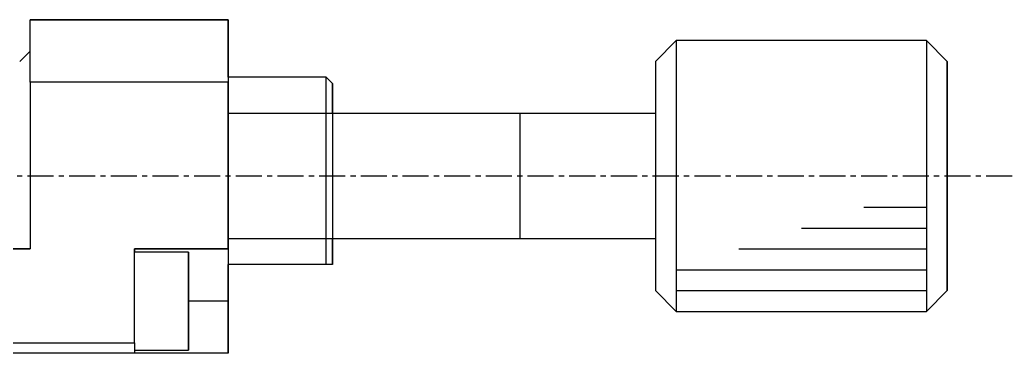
# Model space of a CAD drawing. Extents: x 67 to 344, y 71 to 375.
# Drawn here: x 153.15 to 200.76, y 98.58 to 114.58 of the extents above; entities that cross this region are included whole.
import ezdxf

# ---------------------------------------------------------------- set-up
doc = ezdxf.new("R2010")
doc.units = 0
doc.linetypes.add('CENTER', pattern=[2, 1.25, -0.25, 0.25, -0.25])
doc.layers.get('0').update_dxf_attribs({"linetype": 'CONTINUOUS'})

msp = doc.modelspace()

# ---------------------------------------------------------------- linework, layer by layer
at = {"color": 7, "linetype": 'CONTINUOUS'}
for p, q in [((153.646, 114.578), (163.146, 114.578)), ((163.146, 114.578), (153.646, 114.578)), ((153.646, 111.578), (153.646, 114.578)), ((153.646, 114.578), (153.646, 114.578)), ((163.146, 114.578), (163.146, 111.578)), ((163.146, 114.578), (163.146, 114.578)), ((163.146, 111.828), (163.146, 114.578)), ((184.646, 113.578), (183.646, 112.578)), ((196.646, 113.578), (184.646, 113.578)), ((197.646, 112.578), (196.646, 113.578)), ((153.646, 113.077), (153.146, 112.578)), ((163.146, 111.578), (153.646, 111.578)), ((153.646, 111.578), (153.646, 103.578)), ((167.846, 111.828), (163.146, 111.828)), ((163.146, 111.828), (163.146, 102.828)), ((163.146, 103.578), (163.146, 111.578)), ((167.846, 102.828), (167.846, 111.828)), ((168.146, 111.528), (167.846, 111.828)), ((168.146, 111.528), (168.146, 102.828)), ((168.146, 110.078), (168.146, 111.528)), ((177.151, 110.078), (163.146, 110.078)), ((183.646, 110.078), (177.141, 110.078)), ((163.146, 104.078), (177.151, 104.078)), ((168.146, 102.828), (168.146, 104.078)), ((177.141, 104.078), (183.646, 104.078)), ((153.646, 103.578), (142.646, 103.578)), ((142.646, 103.578), (153.646, 103.578)), ((158.646, 99.078), (158.646, 103.578)), ((163.146, 103.578), (158.646, 103.578)), ((158.646, 103.578), (163.146, 103.578)), ((158.646, 103.578), (158.646, 103.428)), ((161.246, 103.428), (158.646, 103.428)), ((161.246, 98.728), (161.246, 103.428)), ((161.246, 103.428), (161.246, 101.078)), ((163.146, 103.578), (163.146, 101.078)), ((163.146, 101.078), (163.146, 102.828)), ((167.846, 102.828), (163.146, 102.828)), ((163.146, 102.828), (163.146, 102.328)), ((163.146, 102.328), (163.146, 102.828)), ((168.146, 102.828), (167.846, 102.828)), ((161.246, 102.348), (161.246, 101.713)), ((161.246, 101.713), (161.246, 102.348)), ((161.246, 101.713), (161.246, 100.442)), ((161.246, 100.442), (161.246, 101.713)), ((183.646, 101.578), (184.646, 100.578)), ((196.646, 100.578), (197.646, 101.578)), ((161.246, 101.078), (161.246, 98.728)), ((163.146, 101.078), (163.146, 98.578)), ((163.146, 98.578), (163.146, 101.078)), ((184.646, 100.578), (196.646, 100.578)), ((161.246, 100.442), (161.246, 99.807)), ((161.246, 99.807), (161.246, 100.442)), ((143.544, 99.078), (158.646, 99.078)), ((158.646, 99.078), (158.646, 98.578)), ((158.646, 98.578), (142.646, 98.578)), ((158.646, 98.728), (161.246, 98.728)), ((158.646, 98.728), (158.646, 98.578)), ((163.146, 98.578), (158.646, 98.578)), ((163.146, 98.578), (163.146, 98.578))]:
    msp.add_line(p, q, dxfattribs=at)
at = {"color": 3, "linetype": 'CONTINUOUS'}
for p, q in [((177.146, 107.05), (177.146, 110.078)), ((177.146, 104.078), (177.146, 107.05)), ((193.646, 105.578), (196.646, 105.578)), ((190.646, 104.578), (196.646, 104.578)), ((187.646, 103.578), (196.646, 103.578)), ((184.646, 102.578), (196.646, 102.578)), ((184.646, 101.578), (196.646, 101.578)), ((163.146, 101.078), (161.246, 101.078))]:
    msp.add_line(p, q, dxfattribs=at)
at = {"color": 1, "linetype": 'CENTER'}
msp.add_line((200.761, 107.078), (141.646, 107.078), dxfattribs=at)
at = {"color": 7, "linetype": 'CONTINUOUS'}
for points in [[(184.646, 113.578, 0), (184.646, 113.577, 0), (184.646, 113.576, 0), (184.646, 113.573, 0), (184.646, 113.57, 0), (184.646, 113.565, 0), (184.646, 113.56, 0), (184.646, 113.553, 0), (184.646, 113.546, 0), (184.646, 113.538, 0), (184.646, 113.528, 0), (184.646, 113.518, 0), (184.646, 113.506, 0), (184.646, 113.494, 0), (184.646, 113.481, 0), (184.646, 113.467, 0), (184.646, 113.451, 0), (184.646, 113.435, 0), (184.646, 113.418, 0), (184.646, 113.4, 0), (184.646, 113.381, 0), (184.646, 113.36, 0), (184.646, 113.339, 0), (184.646, 113.317, 0), (184.646, 113.294, 0), (184.646, 113.271, 0), (184.646, 113.246, 0), (184.646, 113.22, 0), (184.646, 113.193, 0), (184.646, 113.166, 0), (184.646, 113.137, 0), (184.646, 113.108, 0), (184.646, 113.077, 0), (184.646, 113.046, 0), (184.646, 113.014, 0), (184.646, 112.98, 0), (184.646, 112.946, 0), (184.646, 112.911, 0), (184.646, 112.876, 0), (184.646, 112.839, 0), (184.646, 112.801, 0), (184.646, 112.763, 0), (184.646, 112.724, 0), (184.646, 112.683, 0), (184.646, 112.642, 0), (184.646, 112.601, 0), (184.646, 112.558, 0), (184.646, 112.514, 0), (184.646, 112.47, 0), (184.646, 112.425, 0), (184.646, 112.379, 0), (184.646, 112.332, 0), (184.646, 112.284, 0), (184.646, 112.236, 0), (184.646, 112.187, 0), (184.646, 112.137, 0), (184.646, 112.086, 0), (184.646, 112.034, 0), (184.646, 111.982, 0), (184.646, 111.929, 0), (184.646, 111.875, 0), (184.646, 111.821, 0), (184.646, 111.765, 0), (184.646, 111.71, 0), (184.646, 111.653, 0), (184.646, 111.596, 0), (184.646, 111.538, 0), (184.646, 111.479, 0), (184.646, 111.419, 0), (184.646, 111.359, 0), (184.646, 111.299, 0), (184.646, 111.237, 0), (184.646, 111.175, 0), (184.646, 111.113, 0), (184.646, 111.05, 0), (184.646, 110.986, 0), (184.646, 110.921, 0), (184.646, 110.857, 0), (184.646, 110.791, 0), (184.646, 110.725, 0), (184.646, 110.658, 0), (184.646, 110.591, 0), (184.646, 110.523, 0), (184.646, 110.455, 0), (184.646, 110.386, 0), (184.646, 110.317, 0), (184.646, 110.247, 0), (184.646, 110.177, 0), (184.646, 110.106, 0), (184.646, 110.035, 0), (184.646, 109.963, 0), (184.646, 109.891, 0), (184.646, 109.818, 0), (184.646, 109.745, 0), (184.646, 109.672, 0), (184.646, 109.598, 0), (184.646, 109.524, 0), (184.646, 109.45, 0), (184.646, 109.375, 0), (184.646, 109.3, 0), (184.646, 109.224, 0), (184.646, 109.148, 0), (184.646, 109.072, 0), (184.646, 108.995, 0), (184.646, 108.919, 0), (184.646, 108.842, 0), (184.646, 108.764, 0), (184.646, 108.687, 0), (184.646, 108.609, 0), (184.646, 108.531, 0), (184.646, 108.452, 0), (184.646, 108.374, 0), (184.646, 108.295, 0), (184.646, 108.216, 0), (184.646, 108.137, 0), (184.646, 108.058, 0), (184.646, 107.979, 0), (184.646, 107.899, 0), (184.646, 107.819, 0), (184.646, 107.74, 0), (184.646, 107.66, 0), (184.646, 107.58, 0), (184.646, 107.5, 0), (184.646, 107.42, 0), (184.646, 107.34, 0), (184.646, 107.259, 0), (184.646, 107.179, 0), (184.646, 107.099, 0), (184.646, 107.019, 0)], [(196.646, 113.578, 0), (196.646, 113.576, 0), (196.646, 113.57, 0), (196.646, 113.56, 0), (196.646, 113.546, 0), (196.646, 113.529, 0), (196.646, 113.507, 0), (196.646, 113.482, 0), (196.646, 113.453, 0), (196.646, 113.42, 0), (196.646, 113.383, 0), (196.646, 113.342, 0), (196.646, 113.298, 0), (196.646, 113.25, 0), (196.646, 113.198, 0), (196.646, 113.142, 0), (196.646, 113.083, 0), (196.646, 113.02, 0), (196.646, 112.954, 0), (196.646, 112.884, 0), (196.646, 112.81, 0), (196.646, 112.733, 0), (196.646, 112.653, 0), (196.646, 112.569, 0), (196.646, 112.482, 0), (196.646, 112.392, 0), (196.646, 112.298, 0), (196.646, 112.202, 0), (196.646, 112.102, 0), (196.646, 111.999, 0), (196.646, 111.894, 0), (196.646, 111.785, 0), (196.646, 111.674, 0), (196.646, 111.56, 0), (196.646, 111.443, 0), (196.646, 111.323, 0), (196.646, 111.201, 0), (196.646, 111.077, 0), (196.646, 110.95, 0), (196.646, 110.82, 0), (196.646, 110.689, 0), (196.646, 110.555, 0), (196.646, 110.419, 0), (196.646, 110.281, 0), (196.646, 110.142, 0), (196.646, 110, 0), (196.646, 109.857, 0), (196.646, 109.712, 0), (196.646, 109.565, 0), (196.646, 109.417, 0), (196.646, 109.267, 0), (196.646, 109.117, 0), (196.646, 108.964, 0), (196.646, 108.811, 0), (196.646, 108.657, 0), (196.646, 108.502, 0), (196.646, 108.346, 0), (196.646, 108.189, 0), (196.646, 108.031, 0), (196.646, 107.873, 0), (196.646, 107.715, 0), (196.646, 107.556, 0), (196.646, 107.397, 0), (196.646, 107.237, 0), (196.646, 107.078, 0), (196.646, 106.918, 0), (196.646, 106.759, 0), (196.646, 106.599, 0), (196.646, 106.44, 0), (196.646, 106.282, 0), (196.646, 106.124, 0), (196.646, 105.966, 0), (196.646, 105.809, 0), (196.646, 105.653, 0), (196.646, 105.498, 0), (196.646, 105.344, 0), (196.646, 105.191, 0), (196.646, 105.039, 0), (196.646, 104.888, 0), (196.646, 104.738, 0), (196.646, 104.59, 0), (196.646, 104.443, 0), (196.646, 104.298, 0), (196.646, 104.155, 0), (196.646, 104.013, 0), (196.646, 103.874, 0), (196.646, 103.736, 0), (196.646, 103.6, 0), (196.646, 103.466, 0), (196.646, 103.335, 0), (196.646, 103.205, 0), (196.646, 103.079, 0), (196.646, 102.954, 0), (196.646, 102.832, 0), (196.646, 102.712, 0), (196.646, 102.596, 0), (196.646, 102.481, 0), (196.646, 102.37, 0), (196.646, 102.261, 0), (196.646, 102.156, 0), (196.646, 102.053, 0), (196.646, 101.953, 0), (196.646, 101.857, 0), (196.646, 101.763, 0), (196.646, 101.673, 0), (196.646, 101.586, 0), (196.646, 101.502, 0), (196.646, 101.422, 0), (196.646, 101.345, 0), (196.646, 101.272, 0), (196.646, 101.202, 0), (196.646, 101.135, 0), (196.646, 101.072, 0), (196.646, 101.013, 0), (196.646, 100.958, 0), (196.646, 100.906, 0), (196.646, 100.857, 0), (196.646, 100.813, 0), (196.646, 100.772, 0), (196.646, 100.735, 0), (196.646, 100.702, 0), (196.646, 100.673, 0), (196.646, 100.648, 0), (196.646, 100.626, 0), (196.646, 100.609, 0), (196.646, 100.595, 0), (196.646, 100.585, 0), (196.646, 100.58, 0), (196.646, 100.578, 0)], [(183.646, 112.578, 0), (183.646, 112.577, 0), (183.646, 112.576, 0), (183.646, 112.574, 0), (183.646, 112.571, 0), (183.646, 112.567, 0), (183.646, 112.563, 0), (183.646, 112.557, 0), (183.646, 112.551, 0), (183.646, 112.544, 0), (183.646, 112.536, 0), (183.646, 112.527, 0), (183.646, 112.517, 0), (183.646, 112.507, 0), (183.646, 112.496, 0), (183.646, 112.484, 0), (183.646, 112.471, 0), (183.646, 112.457, 0), (183.646, 112.442, 0), (183.646, 112.427, 0), (183.646, 112.411, 0), (183.646, 112.394, 0), (183.646, 112.376, 0), (183.646, 112.357, 0), (183.646, 112.338, 0), (183.646, 112.318, 0), (183.646, 112.297, 0), (183.646, 112.275, 0), (183.646, 112.252, 0), (183.646, 112.229, 0), (183.646, 112.205, 0), (183.646, 112.18, 0), (183.646, 112.154, 0), (183.646, 112.128, 0), (183.646, 112.1, 0), (183.646, 112.072, 0), (183.646, 112.043, 0), (183.646, 112.014, 0), (183.646, 111.984, 0), (183.646, 111.953, 0), (183.646, 111.921, 0), (183.646, 111.888, 0), (183.646, 111.855, 0), (183.646, 111.821, 0), (183.646, 111.786, 0), (183.646, 111.751, 0), (183.646, 111.715, 0), (183.646, 111.678, 0), (183.646, 111.64, 0), (183.646, 111.602, 0), (183.646, 111.563, 0), (183.646, 111.523, 0), (183.646, 111.483, 0), (183.646, 111.442, 0), (183.646, 111.4, 0), (183.646, 111.358, 0), (183.646, 111.315, 0), (183.646, 111.272, 0), (183.646, 111.227, 0), (183.646, 111.183, 0), (183.646, 111.137, 0), (183.646, 111.091, 0), (183.646, 111.044, 0), (183.646, 110.997, 0), (183.646, 110.949, 0), (183.646, 110.9, 0), (183.646, 110.851, 0), (183.646, 110.802, 0), (183.646, 110.751, 0), (183.646, 110.701, 0), (183.646, 110.649, 0), (183.646, 110.597, 0), (183.646, 110.545, 0), (183.646, 110.492, 0), (183.646, 110.439, 0), (183.646, 110.385, 0), (183.646, 110.33, 0), (183.646, 110.275, 0), (183.646, 110.22, 0), (183.646, 110.164, 0), (183.646, 110.107, 0), (183.646, 110.05, 0), (183.646, 109.993, 0), (183.646, 109.935, 0), (183.646, 109.877, 0), (183.646, 109.818, 0), (183.646, 109.759, 0), (183.646, 109.7, 0), (183.646, 109.64, 0), (183.646, 109.58, 0), (183.646, 109.519, 0), (183.646, 109.458, 0), (183.646, 109.397, 0), (183.646, 109.335, 0), (183.646, 109.273, 0), (183.646, 109.21, 0), (183.646, 109.148, 0), (183.646, 109.085, 0), (183.646, 109.021, 0), (183.646, 108.958, 0), (183.646, 108.894, 0), (183.646, 108.83, 0), (183.646, 108.765, 0), (183.646, 108.7, 0), (183.646, 108.635, 0), (183.646, 108.57, 0), (183.646, 108.505, 0), (183.646, 108.439, 0), (183.646, 108.373, 0), (183.646, 108.307, 0), (183.646, 108.241, 0), (183.646, 108.174, 0), (183.646, 108.108, 0), (183.646, 108.041, 0), (183.646, 107.974, 0), (183.646, 107.907, 0), (183.646, 107.84, 0), (183.646, 107.773, 0), (183.646, 107.705, 0), (183.646, 107.638, 0), (183.646, 107.57, 0), (183.646, 107.503, 0), (183.646, 107.435, 0), (183.646, 107.367, 0), (183.646, 107.299, 0), (183.646, 107.231, 0), (183.646, 107.164, 0), (183.646, 107.096, 0), (183.646, 107.028, 0)], [(197.646, 112.578, 0), (197.646, 112.576, 0), (197.646, 112.571, 0), (197.646, 112.563, 0), (197.646, 112.551, 0), (197.646, 112.536, 0), (197.646, 112.518, 0), (197.646, 112.497, 0), (197.646, 112.472, 0), (197.646, 112.444, 0), (197.646, 112.413, 0), (197.646, 112.378, 0), (197.646, 112.341, 0), (197.646, 112.3, 0), (197.646, 112.256, 0), (197.646, 112.209, 0), (197.646, 112.159, 0), (197.646, 112.106, 0), (197.646, 112.05, 0), (197.646, 111.99, 0), (197.646, 111.928, 0), (197.646, 111.863, 0), (197.646, 111.795, 0), (197.646, 111.724, 0), (197.646, 111.651, 0), (197.646, 111.574, 0), (197.646, 111.495, 0), (197.646, 111.414, 0), (197.646, 111.329, 0), (197.646, 111.242, 0), (197.646, 111.153, 0), (197.646, 111.061, 0), (197.646, 110.967, 0), (197.646, 110.87, 0), (197.646, 110.771, 0), (197.646, 110.67, 0), (197.646, 110.567, 0), (197.646, 110.461, 0), (197.646, 110.354, 0), (197.646, 110.245, 0), (197.646, 110.133, 0), (197.646, 110.02, 0), (197.646, 109.905, 0), (197.646, 109.789, 0), (197.646, 109.67, 0), (197.646, 109.55, 0), (197.646, 109.429, 0), (197.646, 109.306, 0), (197.646, 109.182, 0), (197.646, 109.057, 0), (197.646, 108.931, 0), (197.646, 108.803, 0), (197.646, 108.674, 0), (197.646, 108.545, 0), (197.646, 108.414, 0), (197.646, 108.283, 0), (197.646, 108.151, 0), (197.646, 108.018, 0), (197.646, 107.885, 0), (197.646, 107.751, 0), (197.646, 107.617, 0), (197.646, 107.482, 0), (197.646, 107.347, 0), (197.646, 107.213, 0), (197.646, 107.078, 0), (197.646, 106.943, 0), (197.646, 106.808, 0), (197.646, 106.673, 0), (197.646, 106.538, 0), (197.646, 106.404, 0), (197.646, 106.271, 0), (197.646, 106.137, 0), (197.646, 106.005, 0), (197.646, 105.873, 0), (197.646, 105.741, 0), (197.646, 105.611, 0), (197.646, 105.481, 0), (197.646, 105.352, 0), (197.646, 105.225, 0), (197.646, 105.098, 0), (197.646, 104.973, 0), (197.646, 104.849, 0), (197.646, 104.726, 0), (197.646, 104.605, 0), (197.646, 104.485, 0), (197.646, 104.367, 0), (197.646, 104.25, 0), (197.646, 104.135, 0), (197.646, 104.022, 0), (197.646, 103.911, 0), (197.646, 103.801, 0), (197.646, 103.694, 0), (197.646, 103.588, 0), (197.646, 103.485, 0), (197.646, 103.384, 0), (197.646, 103.285, 0), (197.646, 103.188, 0), (197.646, 103.094, 0), (197.646, 103.002, 0), (197.646, 102.913, 0), (197.646, 102.826, 0), (197.646, 102.742, 0), (197.646, 102.66, 0), (197.646, 102.581, 0), (197.646, 102.504, 0), (197.646, 102.431, 0), (197.646, 102.36, 0), (197.646, 102.292, 0), (197.646, 102.227, 0), (197.646, 102.165, 0), (197.646, 102.106, 0), (197.646, 102.049, 0), (197.646, 101.996, 0), (197.646, 101.946, 0), (197.646, 101.899, 0), (197.646, 101.855, 0), (197.646, 101.814, 0), (197.646, 101.777, 0), (197.646, 101.742, 0), (197.646, 101.711, 0), (197.646, 101.683, 0), (197.646, 101.659, 0), (197.646, 101.637, 0), (197.646, 101.619, 0), (197.646, 101.604, 0), (197.646, 101.592, 0), (197.646, 101.584, 0), (197.646, 101.579, 0), (197.646, 101.578, 0)], [(197.646, 107.127, 0), (197.646, 107.194, 0), (197.646, 107.262, 0), (197.646, 107.329, 0), (197.646, 107.396, 0), (197.646, 107.463, 0), (197.646, 107.53, 0), (197.646, 107.596, 0), (197.646, 107.663, 0), (197.646, 107.73, 0), (197.646, 107.796, 0), (197.646, 107.863, 0), (197.646, 107.929, 0), (197.646, 107.995, 0), (197.646, 108.062, 0), (197.646, 108.127, 0), (197.646, 108.193, 0), (197.646, 108.259, 0), (197.646, 108.324, 0), (197.646, 108.39, 0), (197.646, 108.455, 0), (197.646, 108.52, 0), (197.646, 108.584, 0), (197.646, 108.649, 0), (197.646, 108.713, 0), (197.646, 108.777, 0), (197.646, 108.84, 0), (197.646, 108.904, 0), (197.646, 108.967, 0), (197.646, 109.03, 0), (197.646, 109.093, 0), (197.646, 109.155, 0), (197.646, 109.217, 0), (197.646, 109.278, 0), (197.646, 109.34, 0), (197.646, 109.401, 0), (197.646, 109.461, 0), (197.646, 109.522, 0), (197.646, 109.582, 0), (197.646, 109.641, 0), (197.646, 109.7, 0), (197.646, 109.759, 0), (197.646, 109.818, 0), (197.646, 109.876, 0), (197.646, 109.933, 0), (197.646, 109.99, 0), (197.646, 110.047, 0), (197.646, 110.103, 0), (197.646, 110.159, 0), (197.646, 110.214, 0), (197.646, 110.269, 0), (197.646, 110.324, 0), (197.646, 110.378, 0), (197.646, 110.431, 0), (197.646, 110.484, 0), (197.646, 110.536, 0), (197.646, 110.588, 0), (197.646, 110.64, 0), (197.646, 110.691, 0), (197.646, 110.741, 0), (197.646, 110.791, 0), (197.646, 110.84, 0), (197.646, 110.889, 0), (197.646, 110.937, 0), (197.646, 110.984, 0), (197.646, 111.031, 0), (197.646, 111.078, 0), (197.646, 111.123, 0), (197.646, 111.168, 0), (197.646, 111.213, 0), (197.646, 111.257, 0), (197.646, 111.3, 0), (197.646, 111.343, 0), (197.646, 111.385, 0), (197.646, 111.426, 0), (197.646, 111.467, 0), (197.646, 111.507, 0), (197.646, 111.547, 0), (197.646, 111.585, 0), (197.646, 111.624, 0), (197.646, 111.661, 0), (197.646, 111.698, 0), (197.646, 111.734, 0), (197.646, 111.769, 0), (197.646, 111.804, 0), (197.646, 111.838, 0), (197.646, 111.871, 0), (197.646, 111.904, 0), (197.646, 111.935, 0), (197.646, 111.967, 0), (197.646, 111.997, 0), (197.646, 112.027, 0), (197.646, 112.055, 0), (197.646, 112.084, 0), (197.646, 112.111, 0), (197.646, 112.138, 0), (197.646, 112.164, 0), (197.646, 112.189, 0), (197.646, 112.213, 0), (197.646, 112.237, 0), (197.646, 112.26, 0), (197.646, 112.282, 0), (197.646, 112.303, 0), (197.646, 112.324, 0), (197.646, 112.343, 0), (197.646, 112.362, 0), (197.646, 112.381, 0), (197.646, 112.398, 0), (197.646, 112.415, 0), (197.646, 112.43, 0), (197.646, 112.445, 0), (197.646, 112.46, 0), (197.646, 112.473, 0), (197.646, 112.486, 0), (197.646, 112.498, 0), (197.646, 112.509, 0), (197.646, 112.519, 0), (197.646, 112.528, 0), (197.646, 112.537, 0), (197.646, 112.544, 0), (197.646, 112.551, 0), (197.646, 112.558, 0), (197.646, 112.563, 0), (197.646, 112.567, 0), (197.646, 112.571, 0), (197.646, 112.574, 0), (197.646, 112.576, 0), (197.646, 112.577, 0), (197.646, 112.578, 0)], [(183.646, 107.028, 0), (183.646, 106.961, 0), (183.646, 106.894, 0), (183.646, 106.827, 0), (183.646, 106.76, 0), (183.646, 106.693, 0), (183.646, 106.626, 0), (183.646, 106.559, 0), (183.646, 106.492, 0), (183.646, 106.425, 0), (183.646, 106.359, 0), (183.646, 106.292, 0), (183.646, 106.226, 0), (183.646, 106.16, 0), (183.646, 106.094, 0), (183.646, 106.028, 0), (183.646, 105.962, 0), (183.646, 105.896, 0), (183.646, 105.831, 0), (183.646, 105.766, 0), (183.646, 105.7, 0), (183.646, 105.636, 0), (183.646, 105.571, 0), (183.646, 105.507, 0), (183.646, 105.442, 0), (183.646, 105.378, 0), (183.646, 105.315, 0), (183.646, 105.251, 0), (183.646, 105.188, 0), (183.646, 105.125, 0), (183.646, 105.063, 0), (183.646, 105, 0), (183.646, 104.938, 0), (183.646, 104.877, 0), (183.646, 104.815, 0), (183.646, 104.754, 0), (183.646, 104.694, 0), (183.646, 104.633, 0), (183.646, 104.574, 0), (183.646, 104.514, 0), (183.646, 104.455, 0), (183.646, 104.396, 0), (183.646, 104.338, 0), (183.646, 104.28, 0), (183.646, 104.222, 0), (183.646, 104.165, 0), (183.646, 104.108, 0), (183.646, 104.052, 0), (183.646, 103.996, 0), (183.646, 103.941, 0), (183.646, 103.886, 0), (183.646, 103.831, 0), (183.646, 103.778, 0), (183.646, 103.724, 0), (183.646, 103.671, 0), (183.646, 103.619, 0), (183.646, 103.567, 0), (183.646, 103.515, 0), (183.646, 103.465, 0), (183.646, 103.414, 0), (183.646, 103.364, 0), (183.646, 103.315, 0), (183.646, 103.267, 0), (183.646, 103.218, 0), (183.646, 103.171, 0), (183.646, 103.124, 0), (183.646, 103.078, 0), (183.646, 103.032, 0), (183.646, 102.987, 0), (183.646, 102.942, 0), (183.646, 102.898, 0), (183.646, 102.855, 0), (183.646, 102.812, 0), (183.646, 102.77, 0), (183.646, 102.729, 0), (183.646, 102.688, 0), (183.646, 102.648, 0), (183.646, 102.609, 0), (183.646, 102.57, 0), (183.646, 102.532, 0), (183.646, 102.494, 0), (183.646, 102.457, 0), (183.646, 102.421, 0), (183.646, 102.386, 0), (183.646, 102.351, 0), (183.646, 102.317, 0), (183.646, 102.284, 0), (183.646, 102.252, 0), (183.646, 102.22, 0), (183.646, 102.189, 0), (183.646, 102.158, 0), (183.646, 102.129, 0), (183.646, 102.1, 0), (183.646, 102.072, 0), (183.646, 102.044, 0), (183.646, 102.017, 0), (183.646, 101.992, 0), (183.646, 101.966, 0), (183.646, 101.942, 0), (183.646, 101.918, 0), (183.646, 101.895, 0), (183.646, 101.873, 0), (183.646, 101.852, 0), (183.646, 101.831, 0), (183.646, 101.812, 0), (183.646, 101.793, 0), (183.646, 101.775, 0), (183.646, 101.757, 0), (183.646, 101.741, 0), (183.646, 101.725, 0), (183.646, 101.71, 0), (183.646, 101.695, 0), (183.646, 101.682, 0), (183.646, 101.669, 0), (183.646, 101.658, 0), (183.646, 101.647, 0), (183.646, 101.636, 0), (183.646, 101.627, 0), (183.646, 101.618, 0), (183.646, 101.611, 0), (183.646, 101.604, 0), (183.646, 101.598, 0), (183.646, 101.592, 0), (183.646, 101.588, 0), (183.646, 101.584, 0), (183.646, 101.581, 0), (183.646, 101.579, 0), (183.646, 101.578, 0), (183.646, 101.578, 0)], [(184.646, 107.019, 0), (184.646, 106.939, 0), (184.646, 106.86, 0), (184.646, 106.781, 0), (184.646, 106.702, 0), (184.646, 106.623, 0), (184.646, 106.543, 0), (184.646, 106.464, 0), (184.646, 106.386, 0), (184.646, 106.307, 0), (184.646, 106.228, 0), (184.646, 106.15, 0), (184.646, 106.071, 0), (184.646, 105.993, 0), (184.646, 105.915, 0), (184.646, 105.837, 0), (184.646, 105.759, 0), (184.646, 105.681, 0), (184.646, 105.604, 0), (184.646, 105.527, 0), (184.646, 105.45, 0), (184.646, 105.373, 0), (184.646, 105.297, 0), (184.646, 105.221, 0), (184.646, 105.145, 0), (184.646, 105.069, 0), (184.646, 104.994, 0), (184.646, 104.919, 0), (184.646, 104.845, 0), (184.646, 104.77, 0), (184.646, 104.696, 0), (184.646, 104.623, 0), (184.646, 104.549, 0), (184.646, 104.477, 0), (184.646, 104.404, 0), (184.646, 104.332, 0), (184.646, 104.26, 0), (184.646, 104.189, 0), (184.646, 104.118, 0), (184.646, 104.048, 0), (184.646, 103.978, 0), (184.646, 103.908, 0), (184.646, 103.839, 0), (184.646, 103.771, 0), (184.646, 103.703, 0), (184.646, 103.635, 0), (184.646, 103.568, 0), (184.646, 103.502, 0), (184.646, 103.436, 0), (184.646, 103.37, 0), (184.646, 103.306, 0), (184.646, 103.241, 0), (184.646, 103.178, 0), (184.646, 103.114, 0), (184.646, 103.052, 0), (184.646, 102.99, 0), (184.646, 102.928, 0), (184.646, 102.868, 0), (184.646, 102.808, 0), (184.646, 102.748, 0), (184.646, 102.689, 0), (184.646, 102.631, 0), (184.646, 102.574, 0), (184.646, 102.517, 0), (184.646, 102.461, 0), (184.646, 102.405, 0), (184.646, 102.35, 0), (184.646, 102.296, 0), (184.646, 102.243, 0), (184.646, 102.19, 0), (184.646, 102.138, 0), (184.646, 102.087, 0), (184.646, 102.037, 0), (184.646, 101.987, 0), (184.646, 101.938, 0), (184.646, 101.89, 0), (184.646, 101.843, 0), (184.646, 101.796, 0), (184.646, 101.75, 0), (184.646, 101.705, 0), (184.646, 101.661, 0), (184.646, 101.617, 0), (184.646, 101.575, 0), (184.646, 101.533, 0), (184.646, 101.492, 0), (184.646, 101.452, 0), (184.646, 101.413, 0), (184.646, 101.374, 0), (184.646, 101.336, 0), (184.646, 101.3, 0), (184.646, 101.264, 0), (184.646, 101.229, 0), (184.646, 101.195, 0), (184.646, 101.161, 0), (184.646, 101.129, 0), (184.646, 101.097, 0), (184.646, 101.067, 0), (184.646, 101.037, 0), (184.646, 101.008, 0), (184.646, 100.98, 0), (184.646, 100.953, 0), (184.646, 100.927, 0), (184.646, 100.902, 0), (184.646, 100.878, 0), (184.646, 100.854, 0), (184.646, 100.832, 0), (184.646, 100.81, 0), (184.646, 100.79, 0), (184.646, 100.77, 0), (184.646, 100.751, 0), (184.646, 100.734, 0), (184.646, 100.717, 0), (184.646, 100.701, 0), (184.646, 100.686, 0), (184.646, 100.672, 0), (184.646, 100.659, 0), (184.646, 100.647, 0), (184.646, 100.636, 0), (184.646, 100.626, 0), (184.646, 100.617, 0), (184.646, 100.609, 0), (184.646, 100.601, 0), (184.646, 100.595, 0), (184.646, 100.59, 0), (184.646, 100.585, 0), (184.646, 100.582, 0), (184.646, 100.58, 0), (184.646, 100.578, 0), (184.646, 100.578, 0)], [(197.646, 101.578, 0), (197.646, 101.578, 0), (197.646, 101.579, 0), (197.646, 101.581, 0), (197.646, 101.584, 0), (197.646, 101.588, 0), (197.646, 101.593, 0), (197.646, 101.598, 0), (197.646, 101.604, 0), (197.646, 101.611, 0), (197.646, 101.619, 0), (197.646, 101.628, 0), (197.646, 101.638, 0), (197.646, 101.648, 0), (197.646, 101.66, 0), (197.646, 101.672, 0), (197.646, 101.685, 0), (197.646, 101.698, 0), (197.646, 101.713, 0), (197.646, 101.728, 0), (197.646, 101.744, 0), (197.646, 101.761, 0), (197.646, 101.779, 0), (197.646, 101.798, 0), (197.646, 101.817, 0), (197.646, 101.837, 0), (197.646, 101.858, 0), (197.646, 101.88, 0), (197.646, 101.903, 0), (197.646, 101.926, 0), (197.646, 101.95, 0), (197.646, 101.975, 0), (197.646, 102.001, 0), (197.646, 102.028, 0), (197.646, 102.055, 0), (197.646, 102.083, 0), (197.646, 102.112, 0), (197.646, 102.141, 0), (197.646, 102.172, 0), (197.646, 102.203, 0), (197.646, 102.234, 0), (197.646, 102.267, 0), (197.646, 102.3, 0), (197.646, 102.334, 0), (197.646, 102.369, 0), (197.646, 102.404, 0), (197.646, 102.441, 0), (197.646, 102.477, 0), (197.646, 102.515, 0), (197.646, 102.553, 0), (197.646, 102.592, 0), (197.646, 102.632, 0), (197.646, 102.672, 0), (197.646, 102.713, 0), (197.646, 102.755, 0), (197.646, 102.797, 0), (197.646, 102.84, 0), (197.646, 102.884, 0), (197.646, 102.928, 0), (197.646, 102.973, 0), (197.646, 103.018, 0), (197.646, 103.064, 0), (197.646, 103.111, 0), (197.646, 103.158, 0), (197.646, 103.206, 0), (197.646, 103.255, 0), (197.646, 103.304, 0), (197.646, 103.353, 0), (197.646, 103.404, 0), (197.646, 103.454, 0), (197.646, 103.506, 0), (197.646, 103.558, 0), (197.646, 103.61, 0), (197.646, 103.663, 0), (197.646, 103.717, 0), (197.646, 103.771, 0), (197.646, 103.825, 0), (197.646, 103.88, 0), (197.646, 103.936, 0), (197.646, 103.991, 0), (197.646, 104.048, 0), (197.646, 104.105, 0), (197.646, 104.162, 0), (197.646, 104.22, 0), (197.646, 104.278, 0), (197.646, 104.337, 0), (197.646, 104.396, 0), (197.646, 104.455, 0), (197.646, 104.515, 0), (197.646, 104.575, 0), (197.646, 104.636, 0), (197.646, 104.697, 0), (197.646, 104.758, 0), (197.646, 104.82, 0), (197.646, 104.882, 0), (197.646, 104.945, 0), (197.646, 105.007, 0), (197.646, 105.07, 0), (197.646, 105.134, 0), (197.646, 105.197, 0), (197.646, 105.261, 0), (197.646, 105.326, 0), (197.646, 105.39, 0), (197.646, 105.455, 0), (197.646, 105.52, 0), (197.646, 105.585, 0), (197.646, 105.65, 0), (197.646, 105.716, 0), (197.646, 105.782, 0), (197.646, 105.848, 0), (197.646, 105.914, 0), (197.646, 105.981, 0), (197.646, 106.047, 0), (197.646, 106.114, 0), (197.646, 106.181, 0), (197.646, 106.248, 0), (197.646, 106.315, 0), (197.646, 106.383, 0), (197.646, 106.45, 0), (197.646, 106.517, 0), (197.646, 106.585, 0), (197.646, 106.653, 0), (197.646, 106.72, 0), (197.646, 106.788, 0), (197.646, 106.856, 0), (197.646, 106.924, 0), (197.646, 106.992, 0), (197.646, 107.06, 0), (197.646, 107.127, 0)]]:
    msp.add_polyline3d(points, dxfattribs=at)

doc.saveas('drawing.dxf')
